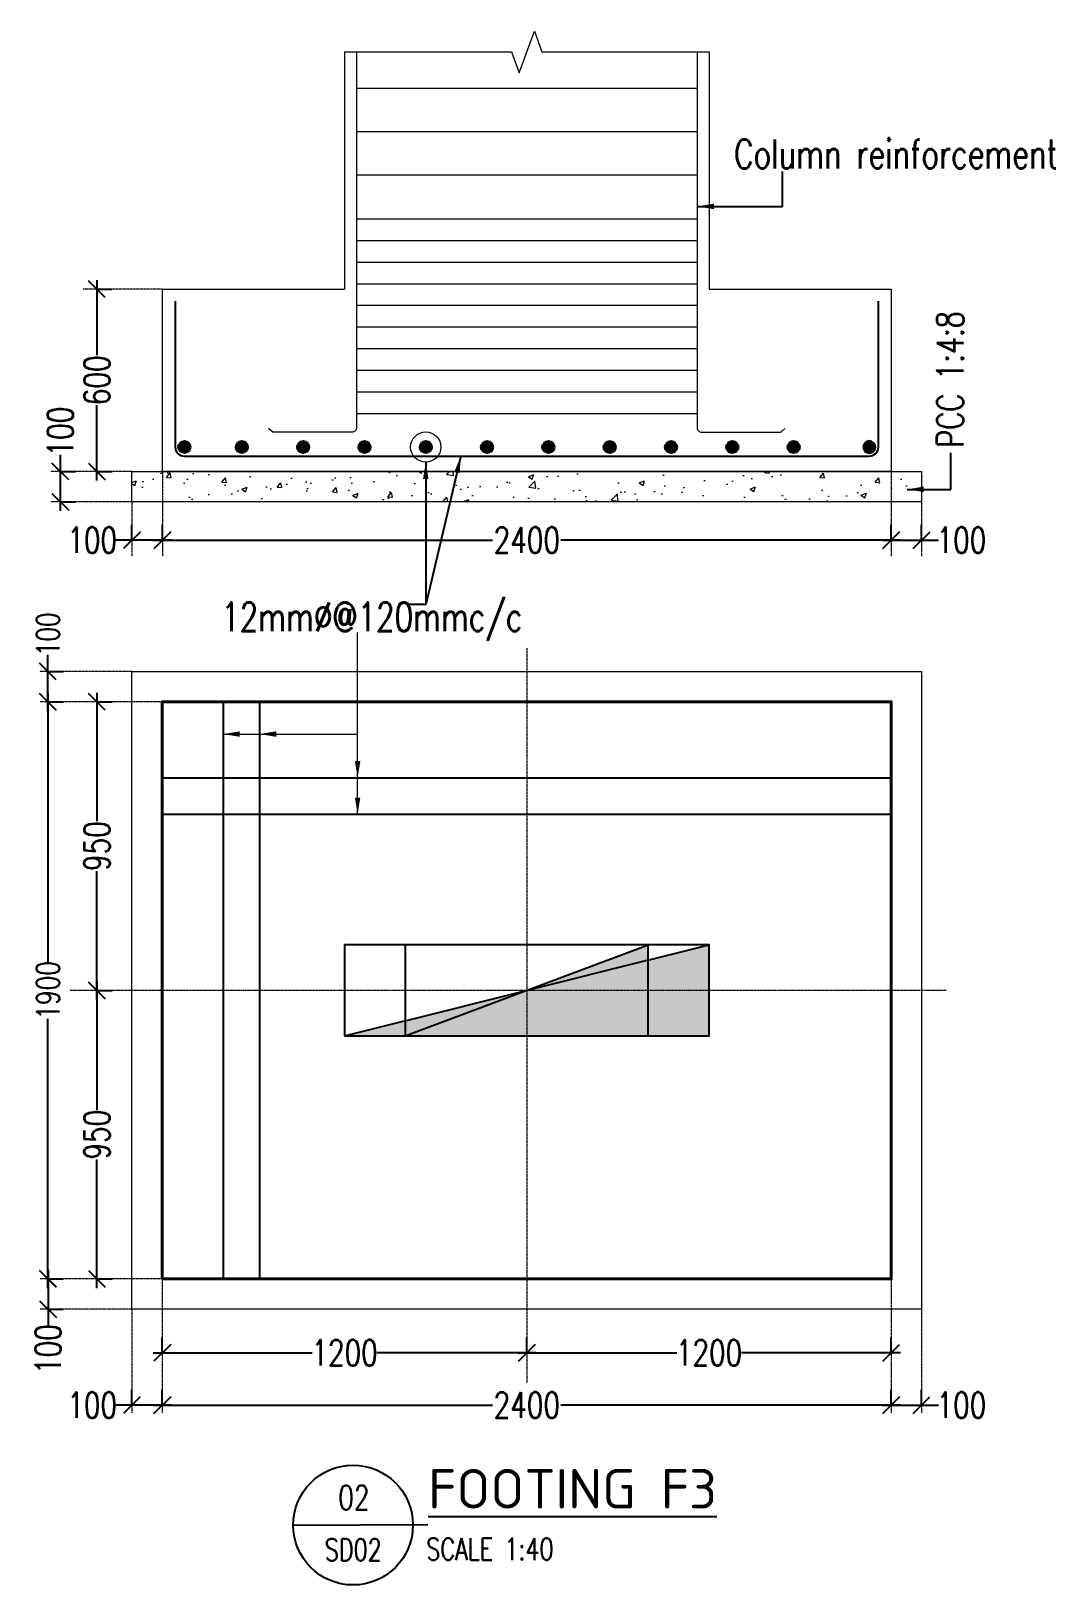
# Model space of a CAD drawing. Header units: millimetres. Extents: x -226110 to 125224, y -84 to 62581.
# Drawn here: x 45188 to 48562, y 30293 to 35408 of the extents above; entities that cross this region are included whole.
import ezdxf
from ezdxf.enums import TextEntityAlignment as Align

# ---------------------------------------------------------------- set-up
doc = ezdxf.new("R2010")
doc.units = ezdxf.units.MM
doc.set_wipeout_variables(frame=1)
for name, pattern in [('CENTER', [2, 1.25, -0.25, 0.25, -0.25]), ('DASHED2', [9.525, 6.35, -3.175]), ('HIDDEN', [0.375, 0.25, -0.125])]:
    doc.linetypes.add(name, pattern=pattern)
for name, color, linetype in [('A-DIM-GRID', 7, 'Continuous'), ('Geo-Text 100', 7, 'Continuous'), ('GEO-TITTLE HEAD', 206, 'Continuous')]:
    doc.layers.add(name, color=color, linetype=linetype)
for name, color, linetype, lineweight in [('Geo Col Hatch', 66, 'Continuous', 5), ('Geo Col Size', 36, 'Continuous', 30), ('Geo Column', 10, 'Continuous', 25), ('Geo GF11.12.23$0$Geo Col Hatch', 66, 'Continuous', 5), ('Geo GF11.12.23$0$Geo Column', 10, 'Continuous', 25), ('Geo-BOTM.VERT.DIR', 21, 'Continuous', 30), ('Geo-Dim  Sec & Plan', 250, 'Continuous', 25), ('Geo-Footing', 22, 'Continuous', 40), ('Geo-Footing Name', 7, 'Continuous', 30), ('Geo-Footing Pcc L', 251, 'HIDDEN', 13), ('Geo-Hiden Rein', 156, 'HIDDEN', 5), ('Geo-PCC-PATT', 8, 'Continuous', 9), ('Geo-Rein Bar', 21, 'Continuous', 30), ('Geo-Rein Bar Main', 21, 'Continuous', 30), ('Geo-Rein Leader', 252, 'Continuous', 20), ('Geo-Sec Sml', 7, 'Continuous', 25), ('Geo-Section Line', 84, 'Continuous', 18), ('Geo-TEXT', 7, 'Continuous', 30), ('GRID LINE', 250, 'CENTER', 9)]:
    doc.layers.add(name, color=color, linetype=linetype, lineweight=lineweight)
doc.styles.add('Geo T Arial', font='arial.ttf', dxfattribs={"width": 0.75})
doc.styles.add('Geo Txt Narr', font='simplex8.shx')
doc.styles.add('ISCOPEUR', font='isocpeur.ttf')
doc.styles.add('simplex', font='simplex.shx', dxfattribs={"width": 0.75})
doc.styles.get("Standard").update_dxf_attribs({"font": 'arial.ttf'})
doc.dimstyles.new('Geo1-30 Dim 100', dxfattribs={"dimtxt": 75, "dimasz": 55, "dimexe": 50, "dimexo": 0.2, "dimgap": 0.1, "dimtad": 0, "dimdec": 0, "dimdsep": 46, "dimtxsty": 'simplex', "dimblk": 'OBLIQUE', "dimcen": 5, "dimdle": 30, "dimclrd": 252, "dimclre": 252, "dimclrt": 34, "dimadec": 0, "dimazin": 0, "dimtfac": 1, "dimtdec": 0, "dimtmove": 0, "dimatfit": 3, "dimfxl": 100, "dimfxlon": 1, "dimlwd": -1, "dimlwe": -1, "dimarcsym": 0})

# ---------------------------------------------------------------- blocks, each defined once
blk = doc.blocks.new('*U512')
at = {"layer": 'Geo-Footing'}
blk.add_lwpolyline([(-1200, -950), (-1200, 950), (1200, 950), (1200, -950)], close=True, dxfattribs=at)
at = {"layer": 'Geo-Footing Pcc L', "linetype": 'DASHED2', "lineweight": 20, "ltscale": 0.3}
blk.add_lwpolyline([(-1300, -1050), (-1300, 1050), (1300, 1050), (1300, -1050)], close=True, dxfattribs=at)
at = {"layer": 'Geo-Footing Name', "style": 'simplex', "width": 0.75}
blk.add_attdef('F3', (1280, -1310), '', height=270, dxfattribs=at)
blk = doc.blocks.new('*U1255')
at = {"layer": 'Geo Col Size', "style": 'simplex', "width": 0.75}
blk.add_attdef('300X800', (278.4, -468.6), '', height=180, dxfattribs=at)
blk.add_wipeout([(-400, 150), (400, 150), (400, -150), (-400, -150)]).dxf.layer = 'Geo GF11.12.23$0$Geo Column'
at = {"layer": 'Geo GF11.12.23$0$Geo Col Hatch'}
h = blk.add_hatch(color=256, dxfattribs=at)
h.dxf.hatch_style = 1
h.paths.add_polyline_path([(-400, -150), (400, -150), (400, 150)])
at = {"layer": 'Geo GF11.12.23$0$Geo Column'}
blk.add_line((-400, -150), (400, 150), dxfattribs=at)
blk.add_lwpolyline([(-400, -150), (400, -150), (400, 150), (-400, 150)], close=True, dxfattribs=at)
blk = doc.blocks.new('*U319')
at = {"layer": 'Geo-BOTM.VERT.DIR', "lineweight": 25}
h = blk.add_hatch(color=256, dxfattribs=at)
h.dxf.hatch_style = 1
h.paths.add_polyline_path([(0.08, 0, 1), (-0.08, 0, 1)])
blk.add_circle((0, 0), 0.08, dxfattribs=at)
blk = doc.blocks.new('_Oblique')
at = {"color": 0, "linetype": 'ByBlock', "lineweight": -2}
blk.add_line((-0.5, -0.5), (0.5, 0.5), dxfattribs=at)
blk = doc.blocks.new('*D648')
at = {"layer": 'A-DIM-GRID', "color": 252, "transparency": 16777216}
for p, q in [((-1519.5, -126.1), (-1519.5, -76.1)), ((880.5, -126.1), (880.5, -76.1))]:
    blk.add_line(p, q, dxfattribs=at)
at = {"layer": 'A-DIM-GRID', "color": 252, "linetype": 'Continuous', "transparency": 16777216}
for p, q in [((-1549.5, -126.1), (-432, -126.1)), ((910.5, -126.1), (-207.1, -126.1))]:
    blk.add_line(p, q, dxfattribs=at)
at = {"layer": 'A-DIM-GRID', "color": 252, "transparency": 16777216, "xscale": 55, "yscale": 55, "zscale": 55, "rotation": 180}
blk.add_blockref('_Oblique', (-1519.5, -126.1), dxfattribs=at)
at = {"layer": 'A-DIM-GRID', "color": 252, "transparency": 16777216, "xscale": 55, "yscale": 55, "zscale": 55}
blk.add_blockref('_Oblique', (880.5, -126.1), dxfattribs=at)
at = {"layer": 'A-DIM-GRID', "color": 34, "transparency": 16777216, "insert": (-319.5, -126.1), "char_height": 85, "attachment_point": 5, "style": 'simplex'}
blk.add_mtext('2400', dxfattribs=at)
blk = doc.blocks.new('*D649')
at = {"layer": 'A-DIM-GRID', "color": 252, "transparency": 16777216}
for p, q in [((-1619.5, -126.1), (-1619.5, -76.1)), ((-1519.5, -126.1), (-1519.5, -76.1))]:
    blk.add_line(p, q, dxfattribs=at)
at = {"layer": 'A-DIM-GRID', "color": 252, "linetype": 'Continuous', "transparency": 16777216}
for p, q in [((-1619.5, -126.1), (-1674.5, -126.1)), ((-1489.5, -126.1), (-1619.5, -126.1))]:
    blk.add_line(p, q, dxfattribs=at)
at = {"layer": 'A-DIM-GRID', "color": 252, "transparency": 16777216, "xscale": 55, "yscale": 55, "zscale": 55, "rotation": 180}
blk.add_blockref('_Oblique', (-1619.5, -126.1), dxfattribs=at)
at = {"layer": 'A-DIM-GRID', "color": 252, "transparency": 16777216, "xscale": 55, "yscale": 55, "zscale": 55}
blk.add_blockref('_Oblique', (-1519.5, -126.1), dxfattribs=at)
at = {"layer": 'A-DIM-GRID', "color": 34, "transparency": 16777216, "insert": (-1750.5, -126.1), "char_height": 85, "attachment_point": 5, "style": 'simplex'}
blk.add_mtext('100', dxfattribs=at)
blk = doc.blocks.new('*D650')
at = {"layer": 'A-DIM-GRID', "color": 252, "transparency": 16777216}
for p, q in [((880.5, -126.1), (880.5, -76.1)), ((980.5, -126.1), (980.5, -76.1))]:
    blk.add_line(p, q, dxfattribs=at)
at = {"layer": 'A-DIM-GRID', "color": 252, "linetype": 'Continuous', "transparency": 16777216}
for p, q in [((850.5, -126.1), (980.5, -126.1)), ((980.5, -126.1), (1035.5, -126.1))]:
    blk.add_line(p, q, dxfattribs=at)
at = {"layer": 'A-DIM-GRID', "color": 252, "transparency": 16777216, "xscale": 55, "yscale": 55, "zscale": 55, "rotation": 180}
blk.add_blockref('_Oblique', (880.5, -126.1), dxfattribs=at)
at = {"layer": 'A-DIM-GRID', "color": 252, "transparency": 16777216, "xscale": 55, "yscale": 55, "zscale": 55}
blk.add_blockref('_Oblique', (980.5, -126.1), dxfattribs=at)
at = {"layer": 'A-DIM-GRID', "color": 34, "transparency": 16777216, "insert": (1111.4, -126.1), "char_height": 85, "attachment_point": 5, "style": 'simplex'}
blk.add_mtext('100', dxfattribs=at)
blk = doc.blocks.new('*D651')
at = {"layer": 'A-DIM-GRID', "color": 252, "linetype": 'Continuous', "transparency": 16777216}
for p, q in [((-1735, 730), (-1735, 482.1)), ((-1735, 70), (-1735, 317.9))]:
    blk.add_line(p, q, dxfattribs=at)
at = {"layer": 'A-DIM-GRID', "color": 252, "transparency": 16777216}
for p, q in [((-1735, 700), (-1685, 700)), ((-1735, 100), (-1685, 100))]:
    blk.add_line(p, q, dxfattribs=at)
at = {"layer": 'A-DIM-GRID', "color": 252, "transparency": 16777216, "xscale": 55, "yscale": 55, "zscale": 55}
for p, rotation in [((-1735, 700), 90), ((-1735, 100), 270)]:
    blk.add_blockref('_Oblique', p, dxfattribs=dict(at, rotation=rotation))
at = {"layer": 'A-DIM-GRID', "color": 34, "transparency": 16777216, "insert": (-1735, 400), "char_height": 85, "attachment_point": 5, "rotation": 90, "style": 'simplex'}
blk.add_mtext('600', dxfattribs=at)
blk = doc.blocks.new('*D652')
at = {"layer": 'A-DIM-GRID', "color": 252, "linetype": 'Continuous', "transparency": 16777216}
for p, q in [((-1855.4, 100), (-1855.4, 155)), ((-1855.4, -30), (-1855.4, 100))]:
    blk.add_line(p, q, dxfattribs=at)
at = {"layer": 'A-DIM-GRID', "color": 252, "transparency": 16777216}
for p, q in [((-1855.4, 100), (-1805.4, 100)), ((-1855.4, 0), (-1805.4, 0))]:
    blk.add_line(p, q, dxfattribs=at)
at = {"layer": 'A-DIM-GRID', "color": 252, "transparency": 16777216, "xscale": 55, "yscale": 55, "zscale": 55}
for p, rotation in [((-1855.4, 100), 90), ((-1855.4, 0), 270)]:
    blk.add_blockref('_Oblique', p, dxfattribs=dict(at, rotation=rotation))
at = {"layer": 'A-DIM-GRID', "color": 34, "transparency": 16777216, "insert": (-1855.4, 231), "char_height": 85, "attachment_point": 5, "rotation": 90, "style": 'simplex'}
blk.add_mtext('100', dxfattribs=at)
blk = doc.blocks.new('*D334')
at = {"layer": 'Geo-Dim  Sec & Plan', "color": 252, "transparency": 16777216}
for p, q in [((45619.9, 31057), (45619.9, 31107)), ((46819.9, 31057), (46819.9, 31107))]:
    blk.add_line(p, q, dxfattribs=at)
at = {"layer": 'Geo-Dim  Sec & Plan', "color": 252, "linetype": 'Continuous', "transparency": 16777216}
for p, q in [((45589.9, 31057), (46113.6, 31057)), ((46849.9, 31057), (46326.3, 31057))]:
    blk.add_line(p, q, dxfattribs=at)
at = {"layer": 'Geo-Dim  Sec & Plan', "color": 252, "transparency": 16777216, "xscale": 55, "yscale": 55, "zscale": 55, "rotation": 180}
blk.add_blockref('_Oblique', (45619.9, 31057), dxfattribs=at)
at = {"layer": 'Geo-Dim  Sec & Plan', "color": 252, "transparency": 16777216, "xscale": 55, "yscale": 55, "zscale": 55}
blk.add_blockref('_Oblique', (46819.9, 31057), dxfattribs=at)
at = {"layer": 'Geo-Dim  Sec & Plan', "color": 34, "transparency": 16777216, "insert": (46219.9, 31057), "char_height": 85, "attachment_point": 5, "style": 'simplex'}
blk.add_mtext('1200', dxfattribs=at)
blk = doc.blocks.new('*D335')
at = {"layer": 'Geo-Dim  Sec & Plan', "color": 252, "transparency": 16777216}
for p, q in [((46819.9, 31057), (46819.9, 31107)), ((48019.9, 31057), (48019.9, 31107))]:
    blk.add_line(p, q, dxfattribs=at)
at = {"layer": 'Geo-Dim  Sec & Plan', "color": 252, "linetype": 'Continuous', "transparency": 16777216}
for p, q in [((46789.9, 31057), (47313.6, 31057)), ((48049.9, 31057), (47526.3, 31057))]:
    blk.add_line(p, q, dxfattribs=at)
at = {"layer": 'Geo-Dim  Sec & Plan', "color": 252, "transparency": 16777216, "xscale": 55, "yscale": 55, "zscale": 55, "rotation": 180}
blk.add_blockref('_Oblique', (46819.9, 31057), dxfattribs=at)
at = {"layer": 'Geo-Dim  Sec & Plan', "color": 252, "transparency": 16777216, "xscale": 55, "yscale": 55, "zscale": 55}
blk.add_blockref('_Oblique', (48019.9, 31057), dxfattribs=at)
at = {"layer": 'Geo-Dim  Sec & Plan', "color": 34, "transparency": 16777216, "insert": (47419.9, 31057), "char_height": 85, "attachment_point": 5, "style": 'simplex'}
blk.add_mtext('1200', dxfattribs=at)
blk = doc.blocks.new('*D336')
at = {"layer": 'Geo-Dim  Sec & Plan', "color": 252, "transparency": 16777216}
for p, q in [((45619.9, 30884.8), (45619.9, 30934.8)), ((48019.9, 30884.8), (48019.9, 30934.8))]:
    blk.add_line(p, q, dxfattribs=at)
at = {"layer": 'Geo-Dim  Sec & Plan', "color": 252, "linetype": 'Continuous', "transparency": 16777216}
for p, q in [((45589.9, 30884.8), (46707.5, 30884.8)), ((48049.9, 30884.8), (46932.3, 30884.8))]:
    blk.add_line(p, q, dxfattribs=at)
at = {"layer": 'Geo-Dim  Sec & Plan', "color": 252, "transparency": 16777216, "xscale": 55, "yscale": 55, "zscale": 55, "rotation": 180}
blk.add_blockref('_Oblique', (45619.9, 30884.8), dxfattribs=at)
at = {"layer": 'Geo-Dim  Sec & Plan', "color": 252, "transparency": 16777216, "xscale": 55, "yscale": 55, "zscale": 55}
blk.add_blockref('_Oblique', (48019.9, 30884.8), dxfattribs=at)
at = {"layer": 'Geo-Dim  Sec & Plan', "color": 34, "transparency": 16777216, "insert": (46819.9, 30884.8), "char_height": 85, "attachment_point": 5, "style": 'simplex'}
blk.add_mtext('2400', dxfattribs=at)
blk = doc.blocks.new('*D337')
at = {"layer": 'Geo-Dim  Sec & Plan', "color": 252, "transparency": 16777216}
for p, q in [((45519.9, 30884.8), (45519.9, 30934.8)), ((45619.9, 30884.8), (45619.9, 30934.8))]:
    blk.add_line(p, q, dxfattribs=at)
at = {"layer": 'Geo-Dim  Sec & Plan', "color": 252, "linetype": 'Continuous', "transparency": 16777216}
for p, q in [((45519.9, 30884.8), (45464.9, 30884.8)), ((45649.9, 30884.8), (45519.9, 30884.8))]:
    blk.add_line(p, q, dxfattribs=at)
at = {"layer": 'Geo-Dim  Sec & Plan', "color": 252, "transparency": 16777216, "xscale": 55, "yscale": 55, "zscale": 55, "rotation": 180}
blk.add_blockref('_Oblique', (45519.9, 30884.8), dxfattribs=at)
at = {"layer": 'Geo-Dim  Sec & Plan', "color": 252, "transparency": 16777216, "xscale": 55, "yscale": 55, "zscale": 55}
blk.add_blockref('_Oblique', (45619.9, 30884.8), dxfattribs=at)
at = {"layer": 'Geo-Dim  Sec & Plan', "color": 34, "transparency": 16777216, "insert": (45388.9, 30884.8), "char_height": 85, "attachment_point": 5, "style": 'simplex'}
blk.add_mtext('100', dxfattribs=at)
blk = doc.blocks.new('*D338')
at = {"layer": 'Geo-Dim  Sec & Plan', "color": 252, "linetype": 'Continuous', "transparency": 16777216}
for p, q in [((45404.5, 33230), (45404.5, 32807.1)), ((45404.5, 32220), (45404.5, 32642.9))]:
    blk.add_line(p, q, dxfattribs=at)
at = {"layer": 'Geo-Dim  Sec & Plan', "color": 252, "transparency": 16777216}
for p, q in [((45404.5, 33200), (45454.5, 33200)), ((45404.5, 32250), (45454.5, 32250))]:
    blk.add_line(p, q, dxfattribs=at)
at = {"layer": 'Geo-Dim  Sec & Plan', "color": 252, "transparency": 16777216, "xscale": 55, "yscale": 55, "zscale": 55}
for p, rotation in [((45404.5, 33200), 90), ((45404.5, 32250), 270)]:
    blk.add_blockref('_Oblique', p, dxfattribs=dict(at, rotation=rotation))
at = {"layer": 'Geo-Dim  Sec & Plan', "color": 34, "transparency": 16777216, "insert": (45404.5, 32725), "char_height": 85, "attachment_point": 5, "rotation": 90, "style": 'simplex'}
blk.add_mtext('950', dxfattribs=at)
blk = doc.blocks.new('*D339')
at = {"layer": 'Geo-Dim  Sec & Plan', "color": 252, "linetype": 'Continuous', "transparency": 16777216}
for p, q in [((45404.5, 32280), (45404.5, 31857.1)), ((45404.5, 31270), (45404.5, 31692.9))]:
    blk.add_line(p, q, dxfattribs=at)
at = {"layer": 'Geo-Dim  Sec & Plan', "color": 252, "transparency": 16777216}
for p, q in [((45404.5, 32250), (45454.5, 32250)), ((45404.5, 31300), (45454.5, 31300))]:
    blk.add_line(p, q, dxfattribs=at)
at = {"layer": 'Geo-Dim  Sec & Plan', "color": 252, "transparency": 16777216, "xscale": 55, "yscale": 55, "zscale": 55}
for p, rotation in [((45404.5, 32250), 90), ((45404.5, 31300), 270)]:
    blk.add_blockref('_Oblique', p, dxfattribs=dict(at, rotation=rotation))
at = {"layer": 'Geo-Dim  Sec & Plan', "color": 34, "transparency": 16777216, "insert": (45404.5, 31775), "char_height": 85, "attachment_point": 5, "rotation": 90, "style": 'simplex'}
blk.add_mtext('950', dxfattribs=at)
blk = doc.blocks.new('*D340')
at = {"layer": 'Geo-Dim  Sec & Plan', "color": 252, "linetype": 'Continuous', "transparency": 16777216}
for p, q in [((45243.3, 33230), (45243.3, 32343.8)), ((45243.3, 31270), (45243.3, 32156.1))]:
    blk.add_line(p, q, dxfattribs=at)
at = {"layer": 'Geo-Dim  Sec & Plan', "color": 252, "transparency": 16777216}
for p, q in [((45243.3, 33200), (45293.3, 33200)), ((45243.3, 31300), (45293.3, 31300))]:
    blk.add_line(p, q, dxfattribs=at)
at = {"layer": 'Geo-Dim  Sec & Plan', "color": 252, "transparency": 16777216, "xscale": 55, "yscale": 55, "zscale": 55}
for p, rotation in [((45243.3, 33200), 90), ((45243.3, 31300), 270)]:
    blk.add_blockref('_Oblique', p, dxfattribs=dict(at, rotation=rotation))
at = {"layer": 'Geo-Dim  Sec & Plan', "color": 34, "transparency": 16777216, "insert": (45243.3, 32250), "char_height": 75, "attachment_point": 5, "rotation": 90, "style": 'simplex'}
blk.add_mtext('1900', dxfattribs=at)
blk = doc.blocks.new('*D341')
at = {"layer": 'Geo-Dim  Sec & Plan', "color": 252, "linetype": 'Continuous', "transparency": 16777216}
for p, q in [((45243.5, 31330), (45243.5, 31200)), ((45243.5, 31200), (45243.5, 31145))]:
    blk.add_line(p, q, dxfattribs=at)
at = {"layer": 'Geo-Dim  Sec & Plan', "color": 252, "transparency": 16777216}
for p, q in [((45243.5, 31300), (45293.5, 31300)), ((45243.5, 31200), (45293.5, 31200))]:
    blk.add_line(p, q, dxfattribs=at)
at = {"layer": 'Geo-Dim  Sec & Plan', "color": 252, "transparency": 16777216, "xscale": 55, "yscale": 55, "zscale": 55}
for p, rotation in [((45243.5, 31300), 90), ((45243.5, 31200), 270)]:
    blk.add_blockref('_Oblique', p, dxfattribs=dict(at, rotation=rotation))
at = {"layer": 'Geo-Dim  Sec & Plan', "color": 34, "transparency": 16777216, "insert": (45243.5, 31069), "char_height": 85, "attachment_point": 5, "rotation": 90, "style": 'simplex'}
blk.add_mtext('100', dxfattribs=at)
blk = doc.blocks.new('*D342')
at = {"layer": 'Geo-Dim  Sec & Plan', "color": 252, "transparency": 16777216}
for p, q in [((48019.9, 30884.8), (48019.9, 30934.8)), ((48119.9, 30884.8), (48119.9, 30934.8))]:
    blk.add_line(p, q, dxfattribs=at)
at = {"layer": 'Geo-Dim  Sec & Plan', "color": 252, "linetype": 'Continuous', "transparency": 16777216}
for p, q in [((47989.9, 30884.8), (48119.9, 30884.8)), ((48119.9, 30884.8), (48174.9, 30884.8))]:
    blk.add_line(p, q, dxfattribs=at)
at = {"layer": 'Geo-Dim  Sec & Plan', "color": 252, "transparency": 16777216, "xscale": 55, "yscale": 55, "zscale": 55, "rotation": 180}
blk.add_blockref('_Oblique', (48019.9, 30884.8), dxfattribs=at)
at = {"layer": 'Geo-Dim  Sec & Plan', "color": 252, "transparency": 16777216, "xscale": 55, "yscale": 55, "zscale": 55}
blk.add_blockref('_Oblique', (48119.9, 30884.8), dxfattribs=at)
at = {"layer": 'Geo-Dim  Sec & Plan', "color": 34, "transparency": 16777216, "insert": (48250.9, 30884.8), "char_height": 85, "attachment_point": 5, "style": 'simplex'}
blk.add_mtext('100', dxfattribs=at)
blk = doc.blocks.new('*D343')
at = {"layer": 'Geo-Dim  Sec & Plan', "color": 252, "linetype": 'Continuous', "transparency": 16777216}
for p, q in [((45243.3, 33300), (45243.3, 33355)), ((45243.3, 33170), (45243.3, 33300))]:
    blk.add_line(p, q, dxfattribs=at)
at = {"layer": 'Geo-Dim  Sec & Plan', "color": 252, "transparency": 16777216}
for p, q in [((45243.3, 33300), (45293.3, 33300)), ((45243.3, 33200), (45293.3, 33200))]:
    blk.add_line(p, q, dxfattribs=at)
at = {"layer": 'Geo-Dim  Sec & Plan', "color": 252, "transparency": 16777216, "xscale": 55, "yscale": 55, "zscale": 55}
for p, rotation in [((45243.3, 33300), 90), ((45243.3, 33200), 270)]:
    blk.add_blockref('_Oblique', p, dxfattribs=dict(at, rotation=rotation))
at = {"layer": 'Geo-Dim  Sec & Plan', "color": 34, "transparency": 16777216, "insert": (45243.3, 33422.1), "char_height": 75, "attachment_point": 5, "rotation": 90, "style": 'simplex'}
blk.add_mtext('100', dxfattribs=at)
blk = doc.blocks.new('GEO TITLE HEAD NAME')
at = {"layer": 'GEO-TITTLE HEAD'}
blk.add_line((-11.2, -0.15), (-0.11, -0.09), dxfattribs=at)
blk.add_circle((-6.27, -0.15), 4.93, dxfattribs=at)
at = {"layer": 'Geo-Sec Sml', "lineweight": 18, "ltscale": 0.1, "style": 'Geo T Arial'}
blk.add_attdef('WALL_SECTION', text='', height=3, dxfattribs=at).set_placement((-6.38, 3.46), align=Align.MIDDLE)
at = {"layer": 'Geo-Sec Sml', "color": 84, "style": 'Geo Txt Narr'}
blk.add_attdef('DRAWING-REF', text='', height=2.5, dxfattribs=at).set_placement((-6.38, -2.37), align=Align.MIDDLE)
at = {"layer": 'Geo-TEXT', "style": 'Geo T Arial'}
blk.add_attdef('%%ULAYOUT', (-0.1, 1.21), '', height=4, dxfattribs=at)
at = {"layer": 'Geo-TEXT'}
blk.add_attdef('SCALE', (-0.24, -3.03), '', height=2, dxfattribs=at)
blk = doc.blocks.new('*U376')
at = {"layer": 'Geo-Rein Bar Main', "xscale": 250, "yscale": 250, "zscale": 250}
blk.add_blockref('*U319', (0, 0), dxfattribs=at)
blk = doc.blocks.new('*U377')
at = {"color": 0, "linetype": 'ByBlock', "lineweight": -2, "transparency": 16777216}
for p in [(45931.6, 33589.4), (46133.4, 33589.4), (46335.3, 33589.4), (46537.2, 33589.4), (46739, 33589.4), (46940.9, 33589.4), (47142.8, 33589.4), (47344.7, 33589.4), (47546.5, 33589.4), (47748.4, 33589.4)]:
    blk.add_blockref('*U376', p, dxfattribs=at)
blk = doc.blocks.new('Geo C30x120')
at = {"layer": 'Geo Col Hatch'}
h = blk.add_hatch(color=256, dxfattribs=at)
h.dxf.hatch_style = 1
h.paths.add_polyline_path([(-600, -150), (600, -150), (600, 150)])
at = {"layer": 'Geo Column'}
blk.add_line((-600, -150), (600, 150), dxfattribs=at)
blk.add_lwpolyline([(-600, -150), (600, -150), (600, 150), (-600, 150)], close=True, dxfattribs=at)
at = {"layer": 'Geo Col Size', "color": 7, "style": 'Geo T Arial'}
blk.add_attdef('(300X1200)', (278.4, -468.6), '', height=250, dxfattribs=at)
blk = doc.blocks.new('*U647')
at = {"layer": 'Geo-PCC-PATT'}
h = blk.add_hatch(dxfattribs=at)
h.set_pattern_fill('AR-CONC', color=256)
h.set_pattern_definition([(50, (-58769.1, -10311.68), (182.18467, -15.9391), [19.05, -209.55]), (355, (-58769.1, -10311.68), (-35.2434, 191.05685), [15.24, -167.6406]), (100.45144, (-58753.91, -10313), (146.94125, 175.11775), [16.19, -178.09024]), (46.1842, (-58769.1, -10260.88), (271.079, -42.0423), [28.575, -314.325]), (96.63556, (-58746.5, -10264.38), (237.4041, 247.4261), [24.285, -267.1356]), (351.18415, (-58769.1, -10260.88), (237.4041, 247.4261), [22.86, -251.4597]), (21, (-58743.7, -10273.58), (151.6144, -102.2652), [19.05, -209.55]), (326, (-58743.7, -10273.58), (61.802, 184.18797), [15.24, -167.64]), (71.45144, (-58731.06, -10282.1), (213.4164, 81.92277), [16.19, -178.08994]), (37.5, (-58769.095, -10311.68), (3.0886, 84.55504), [0, -165.608, 0, -170.18, 0, -168.275]), (7.5, (-58769.095, -10311.68), (66.81966, 100.18057), [0, -97.028, 0, -161.798, 0, -64.135]), (327.5, (-58825.74, -10311.68), (135.590595, -5.728744), [0, -63.5, 0, -198.12, 0, -262.89]), (317.5, (-58851.14, -10311.68), (148.12918, 25.4265), [0, -82.55, 0, -131.572, 0, -186.69])])
h.paths.add_polyline_path([(-1619.5, 100), (980.5, 100), (980.5, 0), (-1619.5, 0)])
at = {"layer": 'Geo-Hiden Rein', "linetype": 'Continuous'}
for p, q in [((-880.5, 1361.3), (241.4, 1361.3)), ((-880.5, 1218.9), (241.4, 1218.9)), ((-880.5, 1076.5), (241.4, 1076.5)), ((-880.5, 931.6), (241.4, 931.6)), ((-880.5, 860.4), (241.4, 860.4)), ((-880.5, 789.2), (241.4, 789.2)), ((-880.5, 718), (241.4, 718)), ((-880.5, 646.8), (241.4, 646.8)), ((-880.5, 575.6), (241.4, 575.6)), ((-880.5, 504.4), (241.4, 504.4)), ((-880.5, 504.4), (241.4, 504.4)), ((-880.5, 433.3), (241.4, 433.3)), ((-880.5, 362.1), (241.4, 362.1)), ((-880.5, 290.9), (241.4, 290.9))]:
    blk.add_line(p, q, dxfattribs=at)
for points in [[(-880.5, 1481), (-880.5, 243.6, -0.414214), (-895.5, 228.6), (-1155.8, 228.6), (-1169.5, 241.2)], [(241.4, 1481), (241.4, 243.6, 0.414214), (256.4, 228.6), (516.7, 228.6), (530.4, 241.2)]]:
    blk.add_lwpolyline(points, format="xyb", dxfattribs=at)
at = {"layer": 'Geo-Rein Bar', "lineweight": 25}
blk.add_lwpolyline([(-1477, 660), (-1477, 180.1, 0.414214), (-1447, 150.1), (808, 150.1, 0.414214), (838, 180.1), (838, 660)], format="xyb", dxfattribs=at)
at = {"layer": 'Geo-Section Line'}
for points in [[(-919.5, 1481), (-919.5, 700)], [(280.5, 1481), (280.5, 700)], [(880.5, 700), (880.5, 100), (-1519.5, 100), (-1519.5, 700), (-919.5, 700)], [(280.5, 700), (880.5, 700)]]:
    blk.add_lwpolyline(points, dxfattribs=at)
blk.add_lwpolyline([(-1619.5, 100), (980.5, 100), (980.5, 0), (-1619.5, 0)], close=True, dxfattribs=at)
at = {"layer": 'GRID LINE', "ltscale": 2}
for p, q in [((-1519.5, 100), (-1519.5, -180.4)), ((880.5, 100), (880.5, -180.4)), ((-1619.5, 0), (-1619.5, -180.4)), ((980.5, 0), (980.5, -180.4))]:
    blk.add_line(p, q, dxfattribs=at)
for points in [[(-1519.5, 700), (-1779.8, 700)], [(-1619.5, 100), (-1888, 100)], [(-1619.5, 0), (-1887.8, 0)]]:
    blk.add_lwpolyline(points, dxfattribs=at)
at = {"layer": 'Geo-Rein Bar Main', "yscale": 250, "zscale": 250}
for p, xscale in [((-1447, 180.1), 250), ((808, 180.1), -250)]:
    blk.add_blockref('*U319', p, dxfattribs=dict(at, xscale=xscale))
at = {"layer": 'Geo-Text 100', "style": 'simplex', "width": 0.75}
blk.add_text('PCC 1:4:8', height=88, rotation=90, dxfattribs=at).set_placement((1118.4, 177.9, 0))
at = {"layer": 'A-DIM-GRID'}
for base, p1, p2, angle, picture, middle in [((-1735, 700), (-1735, 100), (-1735, 700), 90, '*D651', (-1735, 400)), ((-1855.4, 100), (-1855.4, 0), (-1855.4, 100), 90, '*D652', (-1855.4, 231)), ((-1619.5, -126.1), (-1519.5, -126.1), (-1619.5, -126.1), 180, '*D649', (-1750.5, -126.1))]:
    dim = blk.add_linear_dim(base=base, p1=p1, p2=p2, angle=angle, dimstyle='Geo1-30 Dim 100', override={"dimtxt": 85}, dxfattribs=at)
    dim.commit()
    dim.dimension.update_dxf_attribs({"geometry": picture, "text_midpoint": middle})
for base, p1, p2, picture, middle in [((880.5, -126.1), (-1519.5, -126.1), (880.5, -126.1), '*D648', (-319.5, -126.1)), ((980.5, -126.1), (880.5, -126.1), (980.5, -126.1), '*D650', (1111.4, -126.1))]:
    dim = blk.add_linear_dim(base=base, p1=p1, p2=p2, dimstyle='Geo1-30 Dim 100', override={"dimtxt": 85}, dxfattribs=at)
    dim.commit()
    dim.dimension.update_dxf_attribs({"geometry": picture, "text_midpoint": middle})
blk.add_leader([(932.5, 40.9), (1076.6, 40.9), (1076.6, 161.5)], dimstyle='Geo1-30 Dim 100', override={"dimgap": 0.1, "dimtad": 0})

msp = doc.modelspace()

# ---------------------------------------------------------------- linework, layer by layer
at = {"layer": 'Geo-Rein Bar', "lineweight": 25}
for p, q in [((45819.9, 33200), (45819.9, 31300)), ((45939.9, 33200), (45939.9, 31300)), ((45619.9, 32950), (48019.9, 32950)), ((45619.9, 32830), (48019.9, 32830))]:
    msp.add_line(p, q, dxfattribs=at)
at = {"layer": 'Geo-Section Line'}
msp.add_lwpolyline([(46219.9, 35339.7), (46769.9, 35339.7), (46794.9, 35271), (46844.9, 35408.3), (46869.9, 35339.7), (47419.9, 35339.7)], dxfattribs=at)
at = {"layer": 'Geo-Section Line', "linetype": 'Continuous', "lineweight": 15, "ltscale": 600}
msp.add_circle((46487.3, 34038.8), 49.8, dxfattribs=at)
at = {"layer": 'GRID LINE', "ltscale": 2}
for p, q in [((45519.9, 33300), (45215.9, 33300)), ((45619.9, 33200), (45217.9, 33200)), ((45619.9, 31300), (45216.1, 31300)), ((45619.9, 31300), (45619.9, 30859.5)), ((48019.9, 31300), (48019.9, 30859.5)), ((45519.9, 31200), (45215.9, 31200)), ((45519.9, 31200), (45519.9, 30859.5)), ((48119.9, 31200), (48119.9, 30859.5))]:
    msp.add_line(p, q, dxfattribs=at)

# ---------------------------------------------------------------- block references
for name, p in [('*U647', (47139.5, 33858.7)), ('*U377', (-49.9, 449.4)), ('*U512', (46819.9, 32250))]:
    msp.add_blockref(name, p)
at = {"layer": 'GEO-TITTLE HEAD'}
ref = msp.add_blockref('GEO TITLE HEAD NAME', (46498.7, 30495.6), dxfattribs=dict(at, xscale=40, yscale=40, zscale=40))
ref.add_attrib('%%ULAYOUT', '%%uFOOTING F3', (46494.9, 30544.1), dxfattribs={"color": 7, "ltscale": 0.5, "height": 130, "style": 'ISCOPEUR'})
ref.add_attrib('SCALE', 'SCALE 1:40', (46489.2, 30374.6), dxfattribs={"color": 7, "ltscale": 0.5, "height": 72, "style": 'simplex', "width": 0.75})
ref.add_attrib('DRAWING-REF', 'SD02', dxfattribs={"color": 1, "ltscale": 0.5, "height": 72, "style": 'simplex', "width": 0.75}).set_placement((46248.6, 30408.4), align=Align.MIDDLE)
ref.add_attrib('WALL_SECTION', '02', (46199.3, 30540), dxfattribs={"color": 1, "lineweight": 18, "ltscale": 0.1, "height": 80, "style": 'simplex', "width": 0.75})

# ---------------------------------------------------------------- texts
at = {"layer": 'Geo-Text 100', "style": 'simplex', "width": 0.75}
for s, p in [('Column reinforcement ', (47502.5, 34956.3)), ('12mm%%C@120mmc/c', (45813.6, 33432.5, 0))]:
    msp.add_text(s, height=95, dxfattribs=at).set_placement(p)

# ---------------------------------------------------------------- dimensions: what is measured, and where the dimension line sits
at = {"layer": 'Geo-Dim  Sec & Plan'}
for base, p1, p2, angle, picture, middle in [((45243.3, 33300), (45243.3, 33200), (45243.3, 33300), 270, '*D343', (45243.3, 33422.1)), ((45243.3, 33200), (45243.3, 31300), (45243.3, 33200), 90, '*D340', (45243.3, 32250))]:
    dim = msp.add_linear_dim(base=base, p1=p1, p2=p2, angle=angle, dimstyle='Geo1-30 Dim 100', dxfattribs=at)
    dim.commit()
    dim.dimension.update_dxf_attribs({"geometry": picture, "text_midpoint": middle})
for base, p1, p2, angle, picture, middle in [((45404.5, 32250), (45404.5, 33200), (45404.5, 32250), 90, '*D338', (45404.5, 32725)), ((45404.5, 32250), (45404.5, 31300), (45404.5, 32250), 270, '*D339', (45404.5, 31775)), ((45243.5, 31200), (45243.5, 31300), (45243.5, 31200), 90, '*D341', (45243.5, 31069)), ((46819.9, 31057), (48019.9, 31057), (46819.9, 31057), 180, '*D335', (47419.9, 31057)), ((45519.9, 30884.8), (45619.9, 30884.8), (45519.9, 30884.8), 180, '*D337', (45388.9, 30884.8))]:
    dim = msp.add_linear_dim(base=base, p1=p1, p2=p2, angle=angle, dimstyle='Geo1-30 Dim 100', override={"dimtxt": 85}, dxfattribs=at)
    dim.commit()
    dim.dimension.update_dxf_attribs({"geometry": picture, "text_midpoint": middle})
for base, p1, p2, picture, middle in [((46819.9, 31057), (45619.9, 31057), (46819.9, 31057), '*D334', (46219.9, 31057)), ((48019.9, 30884.8), (45619.9, 30884.8), (48019.9, 30884.8), '*D336', (46819.9, 30884.8)), ((48119.9, 30884.8), (48019.9, 30884.8), (48119.9, 30884.8), '*D342', (48250.9, 30884.8))]:
    dim = msp.add_linear_dim(base=base, p1=p1, p2=p2, dimstyle='Geo1-30 Dim 100', override={"dimtxt": 85}, dxfattribs=at)
    dim.commit()
    dim.dimension.update_dxf_attribs({"geometry": picture, "text_midpoint": middle})

# ---------------------------------------------------------------- leaders
for points in [[(47380.8, 34831), (47662.1, 34831), (47662.1, 34945.7)], [(46487.3, 33989), (46487.3, 33520.1), (46434.2, 33520.1)], [(46602.8, 34008.8), (46487.3, 33520.1)]]:
    msp.add_leader(points, dimstyle='Geo1-30 Dim 100', override={"dimgap": 0.1, "dimtad": 0})
at = {"layer": 'Geo-Rein Leader'}
for points in [[(46262.9, 32950), (46262.9, 33428.6)], [(46262.9, 32830), (46262.9, 33428.6)], [(45819.9, 33093.9), (46262.9, 33093.9)], [(45939.9, 33093.9), (46191.6, 33093.9)]]:
    msp.add_leader(points, dimstyle='Geo1-30 Dim 100', override={"dimtmove": 2}, dxfattribs=at)

# ---------------------------------------------------------------- next in the draw order: block references
msp.add_blockref('*U1255', (46819.9, 32250))

# ---------------------------------------------------------------- next in the draw order: linework, layer by layer
at = {"layer": 'GRID LINE', "ltscale": 2}
for p, q in [((46819.9, 33377.2), (46819.9, 30959.5)), ((48200.4, 32250), (45315.9, 32250))]:
    msp.add_line(p, q, dxfattribs=at)

# ---------------------------------------------------------------- next in the draw order: block references
msp.add_blockref('Geo C30x120', (46819.9, 32250))

doc.saveas('drawing.dxf')
